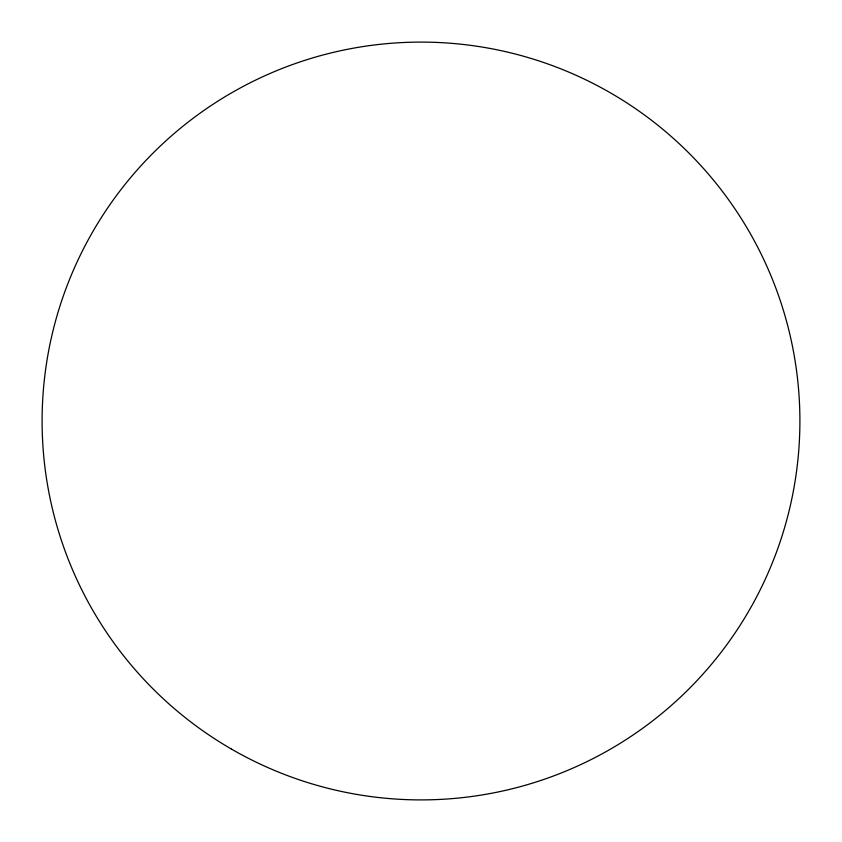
<?xml version="1.0" encoding="UTF-8"?>
<svg xmlns="http://www.w3.org/2000/svg" width="842" height="842" viewBox="0 0 842 842"><rect width="100%" height="100%" fill="white"/><g stroke="black" fill="none" stroke-linecap="round" stroke-linejoin="round"><path stroke-width="1.26" d="M231.55 749.138A378.9 378.9 0 0 0 799.9 421A378.9 378.9 0 0 0 231.55 92.862A378.9 378.9 0 0 0 231.55 749.138"/></g></svg>
